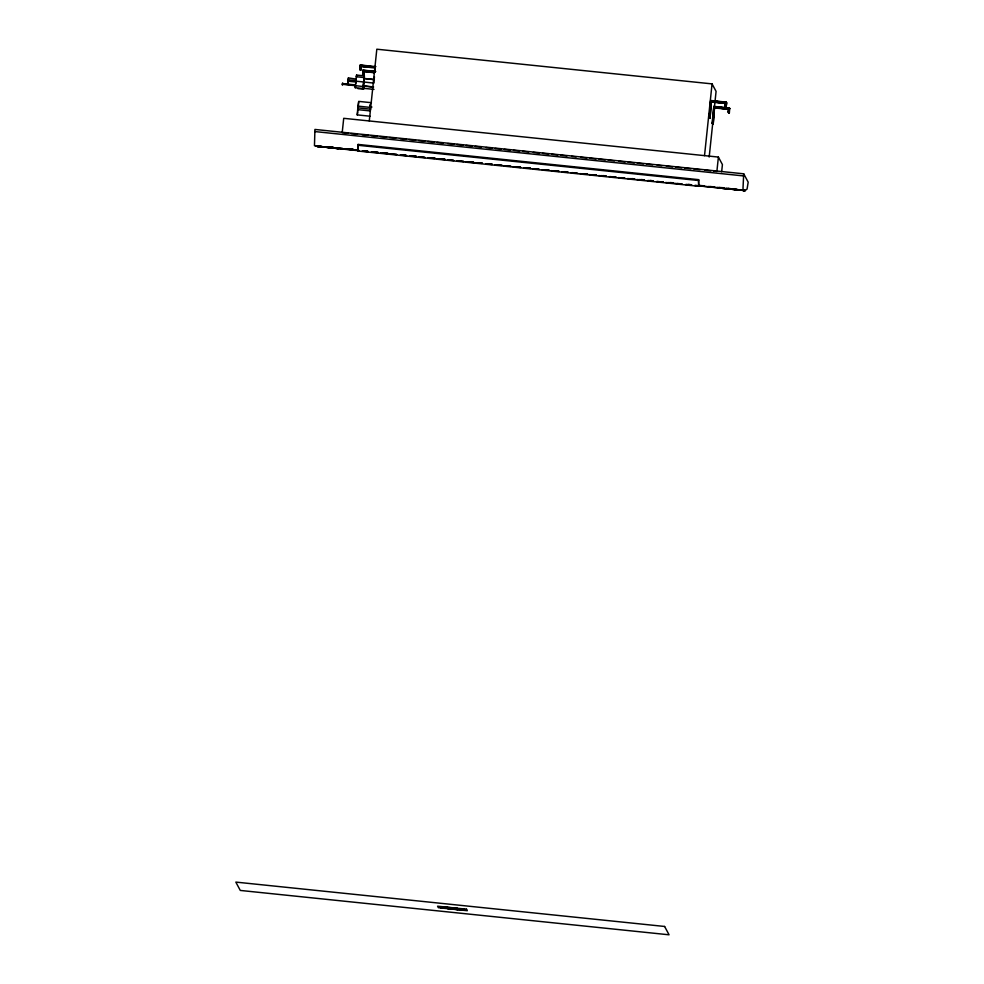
<?xml version="1.0" encoding="UTF-8"?>
<svg xmlns="http://www.w3.org/2000/svg" width="984" height="984" viewBox="0 0 984 984"><rect width="100%" height="100%" fill="white"/><g stroke="black" fill="none" stroke-linecap="round" stroke-linejoin="round"><path stroke-width="1.48" d="M358.041 145.275L358.188 151.056L698.677 186.296L698.628 179.654L358.127 144.427L358.041 145.275L698.542 180.502L698.677 186.296M358.127 144.427L358.188 151.056M363.342 86.863L363.047 88.535L355.249 87.724L356.589 75.067L364.375 75.879L363.379 85.94L364.055 78.462L374.289 79.52M356.196 79.126L348.41 77.908L347.844 83.271L348.41 77.908M356.479 77.096L356.589 75.067M363.047 88.535L364.375 75.879M743.707 173.811L743.006 188.276L743.252 190.109L745.06 190.576L722.268 188.35L745.06 190.576L747.077 189.051L748.184 182.151L743.707 173.811L314.929 129.445L314.462 145.743L338.238 148.572L316.282 146.222L324.978 146.887M358.656 102.422L357.918 110.146M372.702 87.047L363.932 86.137L363.76 88.339L373.981 89.396M355.728 82.644L355.704 83.775M363.908 86.088L363.711 89.212L357.856 88.609M342.469 84.304C342.198 87.564 343.01 79.679 342.469 84.304L363.145 86.506M371.435 102.705L358.68 101.389L357.819 107.871L357.253 114.894L370.021 116.21M369.984 106.862C369.553 111.942 370.833 99.642 369.984 106.862L371.94 107.059M370.525 107.859L370.451 109.261M348.139 79.79L355.937 80.602L355.79 81.992L347.992 81.18M374.916 72.422L375.015 67.392L360.98 65.94L360.734 69.507L359.947 69.434L360.292 65.005L375.876 66.629M359.947 69.434L360.292 65.005M361.091 66.137L371.288 67.318L361.226 66.408L360.98 69.975L360.206 69.901L360.538 65.473L369.886 66.432M360.206 69.901L360.538 65.473M360.734 69.507L360.98 65.94M363.022 70.11L362.69 74.538L363.022 70.11L375.777 71.438M374.941 72.201L363.711 71.032L374.031 72.422L363.969 71.5L363.711 75.079L362.936 75.005L363.268 70.577L374.117 71.574L363.133 70.319M363.711 71.032L363.465 74.612L362.579 74.329M363.465 74.612L363.822 71.242M369.283 120.958L376.823 49.2L712.059 83.886L716.081 91.389L709.181 157.034M373.834 82.631L374.449 76.801M698.542 180.502L698.628 179.654M704.519 155.644L712.059 83.886M726.278 102.127L725.934 106.543L725.159 106.456L725.405 102.89L711.37 101.438L710.042 118.141L709.267 118.055L710.682 100.503L726.278 102.127C727.68 104.058 724.79 107.982 726.081 106.813M709.267 118.055L710.682 100.503M710.042 118.141L711.37 101.438M712.072 123.295L713.843 106.407L729.439 108.019L729.095 112.447L728.209 112.164L728.566 108.794L714.532 107.342L713.203 124.045L712.072 123.295L712.846 123.381M712.428 123.959L713.843 106.407M713.203 124.045L714.532 107.342M348.324 133.295L342.198 132.655L343.711 118.314L718.394 157.071L716.881 171.425L713.818 171.105M725.159 106.456L725.405 102.89M725.405 106.924L725.651 103.357L715.454 102.164L725.515 103.086M726.192 107.01L726.524 102.582L720.03 101.918M721.653 171.757L722.416 164.574L718.394 157.071M728.566 108.794L728.209 112.164M729.55 108.228L718.701 107.231L729.685 108.486L729.353 112.914L728.566 112.828L728.824 109.261L718.615 108.068L728.677 108.99M729.439 108.019L729.095 112.447M356.011 79.962L356.196 78.72M357.733 111.745L357.253 114.894M355.249 87.724L355.544 86.051M339.308 148.129L316.282 146.222L338.029 148.584L316.282 146.222L324.929 146.923M723.424 188.03L717.262 187.44M722.969 188.239L695.467 185.422M338.68 148.461L358.729 150.404M440.377 907.506L442.001 907.617M455.69 908.195L457.376 908.355L452.923 908.22L456.502 908.724M453.772 908.084L448.987 907.519M450.094 908.761L458.015 909.204M460.229 909.118L461.373 909.167M446.576 907.974L440.955 907.334M440.377 907.137L438.913 906.953L444.633 907.396C439.873 906.326 456.514 909.093 448.347 908.109M457.425 908.798L456.724 908.736M458.409 908.933L465.875 909.745L464.842 909.671M449.208 908.171L442.197 907.703L442.849 907.752M447.671 908.121L451.914 908.466M327.881 147.108L333.674 147.551L327.82 147.157M442.935 907.691L443.981 907.752M457.548 908.798L464.596 909.388L462.8 909.265M441.877 907.679L440.365 907.531M457.72 908.884L453.735 908.576L456.342 908.921M334.658 147.772L316.282 146.222L338.902 148.363L316.282 146.222L334.56 147.834M461.619 909.573L460.906 909.511L463.181 909.806M465.1 909.88L465.973 909.929L456.748 908.97M448.606 908.675L447.548 908.564L452.087 908.761L446.847 907.26L448.114 907.383M445.235 907.556L451.152 908.318M735.958 189.371L745.06 190.576L694.606 185.484M726.376 102.324L715.626 101.303L718.726 101.782M713.88 101.463L718.123 101.905M722.379 102.348L726.635 102.791M360.39 65.215L371.263 66.432M363.477 65.965L369.148 66.555M711.727 102.102L725.651 103.357M375.371 68.056L361.226 66.408M725.048 106.26L725.835 106.346M359.849 69.237L360.624 69.311M360.095 69.692L360.98 69.975M364.793 70.922L370.464 71.512M717.041 107.367L722.711 107.957M726.955 108.4L729.685 108.486M373.895 72.718L363.969 71.5M714.888 108.006L728.824 109.261M356.294 76.74L364.092 77.551M374.375 79.692L364.055 78.462M708.911 117.391L709.685 117.477M355.79 81.143L373.858 83.099M348.065 80.491L355.864 81.291M342.543 83.603L355.298 84.931M363.281 85.78L373.613 86.998M342.506 83.96L355.261 85.276M358.016 106.137L370.771 107.453M357.819 107.871L370.587 109.187M357.647 109.63L370.402 110.946M351.374 133.615L357.499 134.242M362.087 134.722L368.201 135.349M371.263 135.669L377.376 136.296M380.439 136.616L386.552 137.243M389.615 137.563L395.728 138.203M400.316 138.67L406.429 139.31M409.492 139.617L415.605 140.257M418.667 140.577L424.781 141.204M427.843 141.524L433.956 142.151M437.019 142.471L443.132 143.098M447.72 143.578L453.845 144.205M456.896 144.525L463.021 145.165M466.072 145.472L472.197 146.112M475.247 146.431L481.373 147.059M485.961 147.538L492.074 148.166M495.137 148.486L501.25 149.113M504.312 149.433L510.425 150.06M513.488 150.38L519.601 151.019M522.664 151.327L528.777 151.966M533.365 152.434L539.478 153.073M542.541 153.393L548.654 154.021M551.716 154.34L557.83 154.968M560.892 155.287L567.005 155.915M571.593 156.394L576.181 156.874M580.769 157.342L586.894 157.981M589.945 158.289L596.07 158.928M599.121 159.248L605.246 159.875M608.297 160.195L614.422 160.822M619.01 161.302L625.123 161.93M628.186 162.249L634.299 162.877M637.361 163.196L643.474 163.836M646.537 164.143L652.65 164.783M657.238 165.25L661.826 165.73M666.414 166.21L672.527 166.837M675.59 167.157L681.703 167.784M684.766 168.104L690.879 168.731M693.941 169.051L700.054 169.691M704.642 170.158L710.768 170.798M314.708 131.548L743.486 175.915M350.267 149.014L353.317 149.334M339.246 148.166L342.407 148.4M348.397 149.113L353.207 149.42M699.194 185.41L703.88 185.804M709.87 186.505L714.556 186.911M719.021 187.452L723.818 187.772M339.025 148.301L343.601 148.768M346.651 149.088L352.862 149.654M355.802 150.035L358.853 150.355M364.953 150.982L368.004 151.302L362.973 151.019M375.015 151.954L378.065 152.262M384.769 153.037L387.942 153.283M403.071 154.931L406.121 155.238L401.103 154.968M413.071 155.89L416.109 156.198M432.05 157.932L435.1 158.239M441.201 158.879L445.026 159.199M470.18 161.868L473.353 162.126M479.331 162.815L482.381 163.135L477.363 162.852M488.482 163.762L492.221 164.082M517.461 166.763L520.511 167.083L515.493 166.8M526.612 167.71L530.302 168.018M555.591 170.712L558.641 171.019M564.742 171.659L567.793 171.966M584.57 173.713L587.62 174.02M602.872 175.607L605.923 175.915M631.851 178.596L634.901 178.916L629.883 178.633M641.002 179.543L644.422 179.826M650.153 180.49L653.204 180.81L648.185 180.527M669.981 182.544L673.142 182.79M688.283 184.438L691.334 184.758L686.315 184.475M698.96 185.546L703.646 185.951M708.111 186.493L714.322 187.058M372.124 151.966L377.032 152.299M382.801 153.073L387.708 153.406M391.952 154.021L396.749 154.402M410.254 155.915L416.466 156.505M420.931 157.01L424.313 157.194M430.082 157.957L434.989 158.301M439.233 158.904L444.141 159.248M448.384 159.851L453.292 160.195M459.061 160.958L463.636 161.438M468.212 161.905L473.119 162.249M486.514 163.799L491.422 164.143M495.665 164.746L502.098 165.238M506.342 165.853L510.917 166.321M524.644 167.747L529.552 168.079M533.795 168.695L538.703 169.027M544.472 169.802L549.269 170.183M553.623 170.749L558.531 171.081M562.774 171.696L567.682 172.028M571.925 172.643L576.833 172.975M582.602 173.738L587.51 174.082M591.753 174.685L596.55 175.078M600.904 175.632L605.812 175.976M610.055 176.579L616.156 177.218M620.732 177.686L624.114 177.87M639.034 179.58L643.942 179.924M657.337 181.474L663.437 182.102M668.013 182.581L672.921 182.913M677.164 183.528L682.072 183.86M359.381 150.798L337.819 148.572M362.112 151.093L368.213 151.72M371.263 152.028L378.114 152.631M380.414 152.975L387.266 153.578M389.566 153.922L396.417 154.525M400.242 155.029L406.663 155.693M409.393 155.976L416.244 156.579M418.544 156.923L425.285 157.551M427.696 157.87L434.547 158.473M437.056 158.842L445.002 159.617M447.523 159.925L453.833 160.577M456.674 160.872L463.526 161.462M465.826 161.819L481.828 163.356M485.653 163.873L492.172 164.525M494.804 164.82L501.656 165.41M503.956 165.767L510.807 166.357M513.107 166.714L520.733 167.501M523.783 167.809L530.634 168.412M532.934 168.756L539.453 169.408M542.086 169.703L548.937 170.306M551.237 170.65L559.183 171.462M561.913 171.757L568.014 172.397M571.064 172.704L577.805 173.332M580.216 173.651L587.067 174.242M589.367 174.598L596.218 175.189M598.727 175.57L606.353 176.357M609.194 176.653L616.046 177.243M618.346 177.6L625.086 178.215M627.497 178.547L634.348 179.137M636.746 179.506L644.692 180.306M647.324 180.601L653.634 181.253M656.476 181.548L663.327 182.138M665.627 182.495L681.629 184.033M685.454 184.537L691.973 185.189M726.155 188.448L745.06 190.576L727.791 188.522M451.841 908.33L450.401 908.146M726.254 188.399L745.06 190.576M440.512 907.346L439.012 907.137L443.722 907.728M463.083 909.462L463.919 909.56M458.261 909.241L464.903 910.052L463.526 909.856M728.369 188.375L732.92 188.977M459.811 909.585L458.913 909.351M729.353 112.914L728.566 112.828M363.711 75.079L362.936 75.005M458.077 909.646L453.353 909.019L458.077 909.646M664.606 926.461L235.816 882.094L240.293 890.434L669.071 934.8L664.606 926.461M466.527 909.191L437.56 906.19L438.372 907.703L467.338 910.704L466.527 909.191"/></g></svg>
